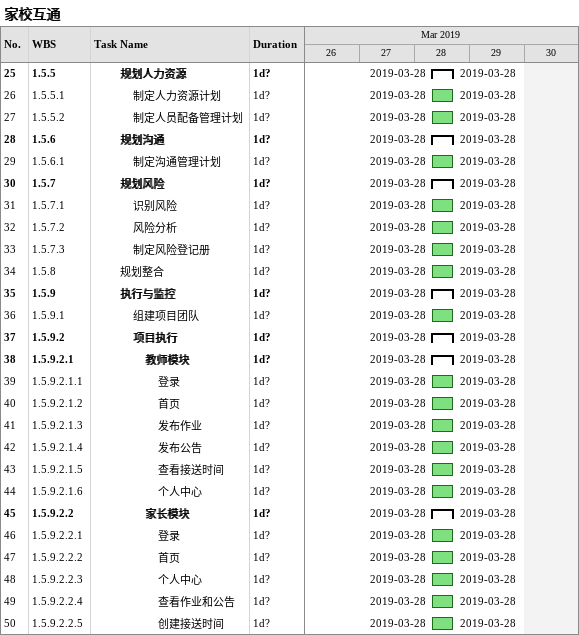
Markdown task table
家校互通

| ID | WBS | Task | Duration | Start | Finish |
|---|---|---|---|---|---|
| 25 | 1.5.5 | **规划人力资源** | 1d? | 2019-03-28 | 2019-03-28 |
| 26 | 1.5.5.1 | 制定人力资源计划 | 1d? | 2019-03-28 | 2019-03-28 |
| 27 | 1.5.5.2 | 制定人员配备管理计划 | 1d? | 2019-03-28 | 2019-03-28 |
| 28 | 1.5.6 | **规划沟通** | 1d? | 2019-03-28 | 2019-03-28 |
| 29 | 1.5.6.1 | 制定沟通管理计划 | 1d? | 2019-03-28 | 2019-03-28 |
| 30 | 1.5.7 | **规划风险** | 1d? | 2019-03-28 | 2019-03-28 |
| 31 | 1.5.7.1 | 识别风险 | 1d? | 2019-03-28 | 2019-03-28 |
| 32 | 1.5.7.2 | 风险分析 | 1d? | 2019-03-28 | 2019-03-28 |
| 33 | 1.5.7.3 | 制定风险登记册 | 1d? | 2019-03-28 | 2019-03-28 |
| 34 | 1.5.8 | 规划整合 | 1d? | 2019-03-28 | 2019-03-28 |
| 35 | 1.5.9 | **执行与监控** | 1d? | 2019-03-28 | 2019-03-28 |
| 36 | 1.5.9.1 | 组建项目团队 | 1d? | 2019-03-28 | 2019-03-28 |
| 37 | 1.5.9.2 | **项目执行** | 1d? | 2019-03-28 | 2019-03-28 |
| 38 | 1.5.9.2.1 | **教师模块** | 1d? | 2019-03-28 | 2019-03-28 |
| 39 | 1.5.9.2.1.1 | 登录 | 1d? | 2019-03-28 | 2019-03-28 |
| 40 | 1.5.9.2.1.2 | 首页 | 1d? | 2019-03-28 | 2019-03-28 |
| 41 | 1.5.9.2.1.3 | 发布作业 | 1d? | 2019-03-28 | 2019-03-28 |
| 42 | 1.5.9.2.1.4 | 发布公告 | 1d? | 2019-03-28 | 2019-03-28 |
| 43 | 1.5.9.2.1.5 | 查看接送时间 | 1d? | 2019-03-28 | 2019-03-28 |
| 44 | 1.5.9.2.1.6 | 个人中心 | 1d? | 2019-03-28 | 2019-03-28 |
| 45 | 1.5.9.2.2 | **家长模块** | 1d? | 2019-03-28 | 2019-03-28 |
| 46 | 1.5.9.2.2.1 | 登录 | 1d? | 2019-03-28 | 2019-03-28 |
| 47 | 1.5.9.2.2.2 | 首页 | 1d? | 2019-03-28 | 2019-03-28 |
| 48 | 1.5.9.2.2.3 | 个人中心 | 1d? | 2019-03-28 | 2019-03-28 |
| 49 | 1.5.9.2.2.4 | 查看作业和公告 | 1d? | 2019-03-28 | 2019-03-28 |
| 50 | 1.5.9.2.2.5 | 创建接送时间 | 1d? | 2019-03-28 | 2019-03-28 |
